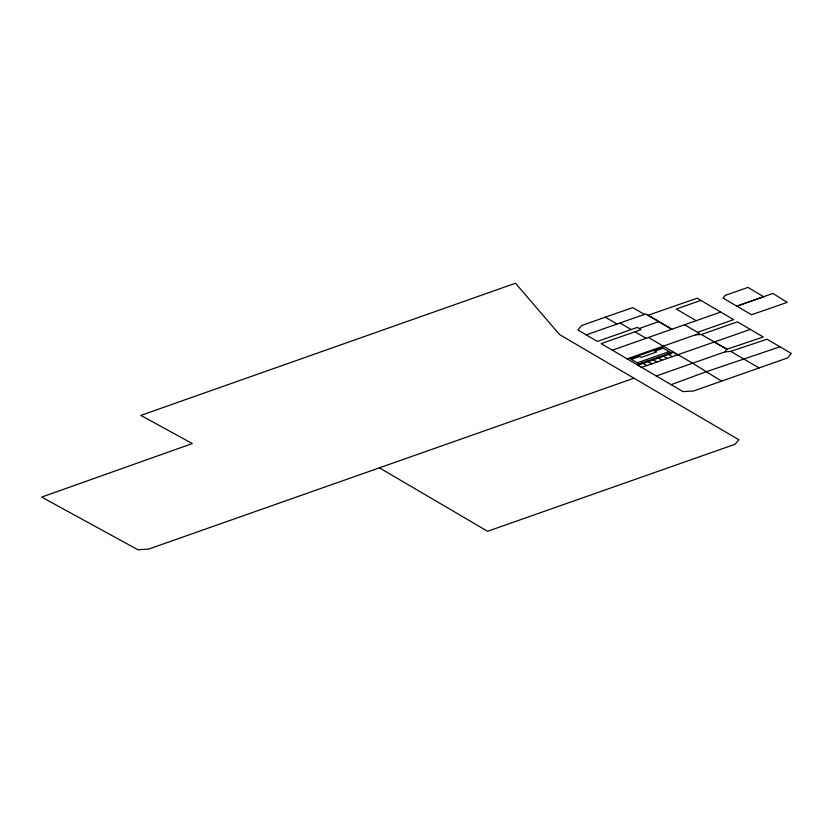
<?xml version="1.0" encoding="UTF-8"?>
<svg xmlns="http://www.w3.org/2000/svg" width="833" height="833" viewBox="0 0 833 833"><rect width="100%" height="100%" fill="white"/><g stroke="black" fill="none" stroke-linecap="round" stroke-linejoin="round"><path stroke-width="1.25" d="M644.461 314.405L632.663 307.606L581.778 325.453L577.852 329.951L597.396 341.415L637.328 327.411L641.056 329.618L601.155 343.623L656.289 375.975L724.97 351.87L726.928 349.214L763.267 337.001L737.403 321.84L701.344 334.512L695.357 334.835M671.148 384.679L705.801 371.882L779.969 346.809L791.35 353.494L787.445 357.982L693.504 391.01L682.945 391.604L656.289 375.975M627.114 358.856L699.47 333.408L684.601 324.755M586.245 334.876L645.794 313.937L671.856 329.243L648.064 315.27L697.148 298.214L733.654 319.643L697.575 332.315M639.182 328.514L658.82 321.59M612.307 350.172L720.743 312.052M633.944 378.203L148.555 549.124L137.945 549.77L41.65 497.093L192.308 443.562L140.839 415.396L515.481 283.23L559.537 334.543L738.902 439.793L735.008 444.281L487.576 531.287L379.525 467.896M631.383 359.346L639.13 356.639L637.943 355.93M663.255 348.194L655.519 350.901L654.332 350.193M637.203 362.803L669.076 351.661M750.335 329.42L641.629 367.374L636.974 364.594L672.845 352.057L677.489 354.827M700.897 300.421L676.229 309.001L696.19 320.684M724.97 351.87L730.718 351.391L767.016 339.208L779.969 346.809M714.12 341.957L726.928 349.214L701.344 334.512M605.247 317.217L617.086 324.037M759.092 367.957L730.718 351.391M721.576 381.15L692.462 363.136L648.449 337.469M620.023 323.006L631.185 329.556M634.933 331.753L646.064 338.302M667.712 353.848L672.366 356.618M653.78 350.391L656.571 352.047L641.202 357.43L638.411 355.764M662.589 355.639L667.243 358.409M657.466 357.43L662.12 360.2M652.343 359.221L656.998 361.991M647.22 361.012L651.875 363.782M642.097 362.803L646.752 365.572M725.376 295.34L723.013 298.027L751.522 314.759L787.216 302.379L772.909 293.435L736.882 306.159L763.58 296.735L748.003 287.385L725.376 295.34M662.079 347.486L630.206 358.638L640.015 364.479L671.887 353.338L662.079 347.486"/></g></svg>
